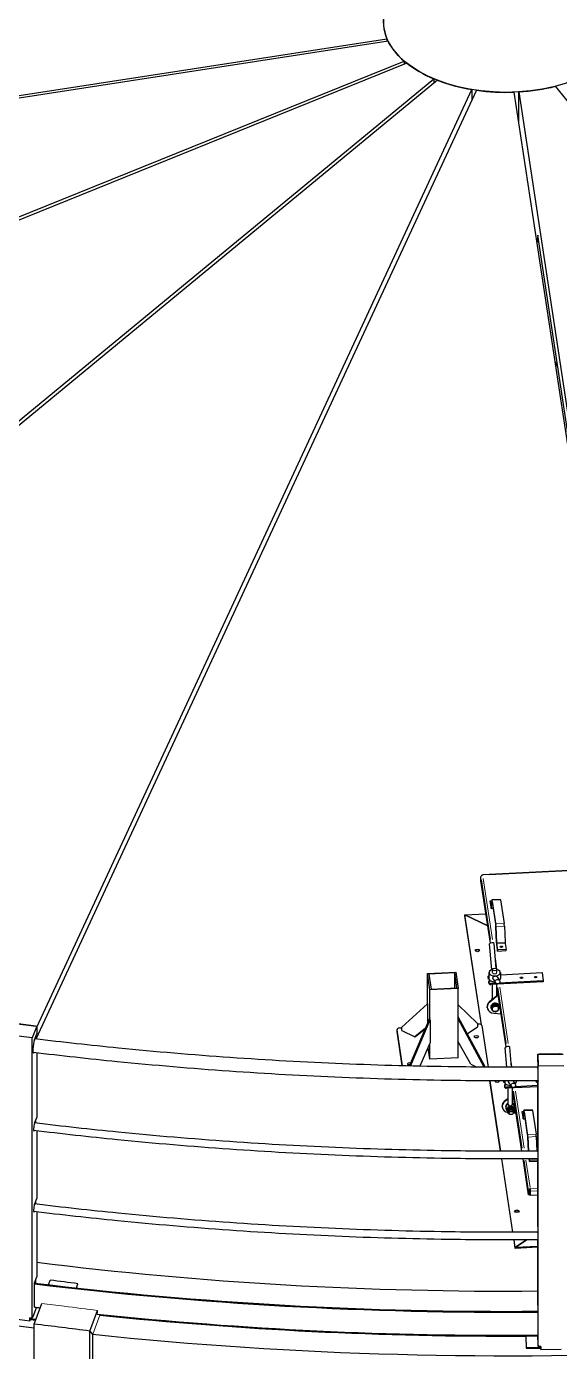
# Model space of a CAD drawing. Header units: millimetres. Extents: x 0 to 89100, y 0 to 63000.
# Drawn here: x 67022 to 68431, y 53858 to 57363 of the extents above; entities that cross this region are included whole.
import ezdxf

# ---------------------------------------------------------------- set-up
doc = ezdxf.new("R2010")
doc.units = ezdxf.units.MM
doc.header["$LTSCALE"] = 150
doc.layers.add('Visible', color=7, linetype='Continuous', lineweight=25)
doc.layers.add('Visible Narrow', color=7, linetype='Continuous', lineweight=18)

msp = doc.modelspace()

# ---------------------------------------------------------------- linework, layer by layer
at = {"layer": 'Visible'}
for p, q in [((62881.17, 56542.5), (67975.12, 57330.53)), ((67978.23, 57323.84), (62886.64, 56536.17)), ((67975.12, 57330.53), (67975.12, 57323.36)), ((65433.52, 56225.24), (68020.77, 57271.17)), ((68020.77, 57271.17), (68020.77, 57262.71)), ((68027.65, 57265.49), (65442.14, 56220.26)), ((66288.44, 55731.65), (68098.83, 57224.4)), ((68108.66, 57220.42), (66297.05, 55726.68)), ((68098.83, 57224.4), (68098.83, 57212.32)), ((70348.16, 54818.52), (68420.95, 57204.65)), ((68211.49, 57194.07), (67046.77, 54684.46)), ((67048.85, 54715.7), (68199.9, 57195.86)), ((68199.9, 57195.86), (68199.9, 57169.09)), ((68618.01, 55168.06), (68311.77, 57189)), ((68323.72, 57189.61), (68629.22, 55173.6)), ((68323.72, 57110.12), (68323.72, 57189.61)), ((68373.75, 56810.5), (68371.94, 56791.89)), ((68622.31, 55170.19), (68373.75, 56810.5)), ((68426.57, 56461.89), (68419.71, 56476.68)), ((68578.55, 55136.59), (68228.04, 55118.88)), ((68223.81, 55114.55), (68223.72, 55114.54)), ((68223.72, 55102.91), (68223.72, 55114.54)), ((68223.72, 55114.54), (68223.78, 55114.16)), ((68248.68, 54938.23), (68223.72, 55102.91)), ((68225.83, 55117.41), (68225.83, 55117.36)), ((68225.83, 55117.35), (68225.83, 55117.41)), ((68225.94, 55117.41), (68225.83, 55117.41)), ((68248.08, 55049.97), (68252.41, 55050.19)), ((68250.45, 55034.34), (68248.08, 55049.97)), ((68248.08, 55046.91), (68248.08, 55049.97)), ((68248.08, 55046.91), (68250.45, 55031.28)), ((68252.61, 55052.09), (68250.73, 55034.01)), ((68250.83, 55029.92), (68255.93, 55030.17)), ((68251.02, 55030.61), (68252.89, 55048.69)), ((68275.21, 55053.91), (68252.8, 55052.78)), ((68262.66, 54988.82), (68253.18, 55051.41)), ((68253.18, 55048.35), (68262.66, 54985.76)), ((68275.59, 55052.55), (68285.08, 54989.95)), ((68181.14, 55012.91), (68236.93, 55015.73)), ((68241.82, 54983.51), (68181.14, 55012.91)), ((68181.14, 55010.46), (68181.14, 55012.91)), ((68181.14, 55010.46), (68181.14, 55012.91)), ((68181.14, 55012.91), (68241.82, 54983.51)), ((68225.28, 54721.62), (68181.14, 55012.91)), ((68224.83, 54722.14), (68181.14, 55010.46)), ((68262.94, 54982.36), (68264.82, 54939.5)), ((68265.1, 54939.16), (68263.23, 54982.02)), ((68285.64, 54983.16), (68287.52, 54940.29)), ((68252.19, 54867.37), (68246.33, 54935.86)), ((68263.92, 54871.09), (68258.28, 54936.89)), ((68267.76, 54920.13), (68265.39, 54935.76)), ((68265.39, 54932.7), (68267.76, 54917.07)), ((68287.8, 54936.89), (68290.17, 54921.26)), ((68290.17, 54921.26), (68267.76, 54920.13)), ((68267.76, 54917.07), (68267.76, 54920.13)), ((68267.76, 54917.07), (68290.17, 54918.2)), ((68290.17, 54918.2), (68290.17, 54921.26)), ((68082.3, 54857.65), (68157.02, 54861.42)), ((68088.84, 54814.51), (68082.3, 54857.65)), ((68082.3, 54777.49), (68082.3, 54857.65)), ((68154.29, 54859.54), (68085.55, 54856.07)), ((68085.55, 54856.07), (68091.57, 54816.39)), ((68160.3, 54819.86), (68154.29, 54859.54)), ((68154.29, 54819.55), (68154.29, 54859.54)), ((68157.02, 54861.42), (68163.55, 54818.28)), ((68244.9, 54859.95), (68244.9, 54844.64)), ((68253.9, 54859.95), (68253.9, 54868.52)), ((68265.9, 54859.95), (68265.9, 54868.52)), ((68274.9, 54854.42), (68385.28, 54860)), ((68274.9, 54859.95), (68274.9, 54844.64)), ((68385.28, 54860), (68388.55, 54838.43)), ((68163.55, 54818.28), (68088.84, 54814.51)), ((68091.57, 54816.39), (68160.3, 54819.86)), ((68163.55, 54738.04), (68163.55, 54818.28)), ((68242.89, 54850.82), (68242.89, 54847.76)), ((68243.62, 54845.89), (68242.9, 54850.63)), ((68243.62, 54842.83), (68242.9, 54847.57)), ((68244.9, 54845.95), (68243.62, 54845.89)), ((68243.62, 54845.89), (68243.62, 54842.83)), ((68245.2, 54842.91), (68243.62, 54842.83)), ((68244.8, 54838.12), (68249.56, 54838.36)), ((68244.8, 54838.12), (68244.8, 54835.06)), ((68245.52, 54833.38), (68244.8, 54838.12)), ((68245.52, 54830.32), (68244.8, 54835.06)), ((68388.55, 54835.37), (68249.58, 54828.35)), ((68263.07, 54832.09), (68249.58, 54831.41)), ((68253.9, 54789.58), (68253.9, 54828.57)), ((68255.99, 54842.71), (68262.48, 54832.84)), ((68265.9, 54799.25), (68265.9, 54829.17)), ((68290.25, 54663.88), (68265.9, 54824.58)), ((68266.27, 54848.92), (68272.51, 54839.44)), ((68388.55, 54838.43), (68272.24, 54832.56)), ((68388.55, 54838.43), (68388.55, 54835.37)), ((68088.84, 54734.26), (68088.84, 54814.51)), ((68246.47, 54783.59), (68269.32, 54802.01)), ((68269.58, 54800.28), (68246.74, 54781.87)), ((68251.97, 54788.92), (68252.1, 54788.12)), ((68013.99, 54715.74), (68082.38, 54777.56)), ((68082.38, 54777.56), (68082.38, 54725.88)), ((68163.55, 54775.09), (68214.49, 54725.87)), ((68240.15, 54766.83), (68239.89, 54768.56)), ((68249.79, 54768.29), (68249.99, 54767)), ((68252.49, 54772.08), (68261.15, 54776.61)), ((68252.49, 54772.08), (68253.07, 54768.31)), ((68252.49, 54763.89), (68252.49, 54772.08)), ((68253.07, 54760.12), (68252.49, 54763.89)), ((68257.58, 54752.88), (68277.01, 54751.29)), ((68261.15, 54776.61), (68261.72, 54772.84)), ((68261.15, 54776.61), (68269.8, 54772.96)), ((68269.8, 54772.96), (68270.37, 54769.18)), ((68272.04, 54771.66), (68272.23, 54770.37)), ((66982.87, 54726.42), (67048.85, 54718.19)), ((67039.38, 54719.75), (66993.93, 54725.42)), ((67048.85, 54718.19), (67037.28, 54687.29)), ((67039.38, 54719.75), (67045.97, 54718.92)), ((67045.84, 54718.56), (67045.97, 54718.92)), ((67045.97, 54718.92), (67045.97, 54718.55)), ((67048.85, 54718.19), (67048.85, 54697.98)), ((68008.52, 54713.67), (68013.99, 54713.95)), ((68013.99, 54706.55), (68013.99, 54715.74)), ((68088.46, 54740.11), (68034.21, 54613.03)), ((68037.64, 54612.95), (68089.73, 54734.98)), ((68076.83, 54712.89), (68048.46, 54689.85)), ((68050.87, 54691.51), (68076.64, 54712.43)), ((68088.84, 54734.26), (68088.46, 54740.11)), ((68089.73, 54734.98), (68088.84, 54734.26)), ((68089.73, 54734.98), (68089.73, 54674.82)), ((68162.66, 54738.66), (68162.66, 54678.5)), ((68163.55, 54738.04), (68162.66, 54738.66)), ((68162.66, 54738.66), (68231.06, 54610.58)), ((68233.47, 54612.24), (68163.55, 54743.17)), ((68187.58, 54698.17), (68214.49, 54716.68)), ((68214.49, 54725.87), (68214.49, 54716.68)), ((68214.49, 54724.08), (68217.72, 54724.24)), ((68225.85, 54720.3), (68242.56, 54610.03)), ((67037.28, 54687.29), (66971.3, 54695.52)), ((67037.28, 53945.71), (67037.28, 54687.29)), ((67043.06, 54682.53), (67048.85, 54697.98)), ((67045.97, 54690.3), (67045.97, 54684.56)), ((68001.68, 54704.46), (68001.68, 54709.36)), ((68016.18, 54613.49), (68001.71, 54708.98)), ((68015.43, 54613.51), (68001.71, 54704.08)), ((68013.99, 54706.55), (68048.46, 54689.85)), ((68048.46, 54689.85), (68050.87, 54691.51)), ((68196.59, 54618.09), (68162.66, 54678.5)), ((68163.55, 54634.57), (68163.55, 54676.91)), ((67048.85, 54647.72), (67048.85, 54476.91)), ((68089.73, 54674.82), (68061.78, 54612.4)), ((68088.84, 54630.8), (68084.08, 54662.2)), ((68088.84, 54630.8), (68088.84, 54672.83)), ((68292.32, 54609.92), (68287.9, 54661.52)), ((68304.36, 54609.93), (68299.86, 54662.54)), ((68373.92, 54644.03), (68441.4, 54644.79)), ((68373.92, 54644.03), (68374.99, 54612.43)), ((68373.92, 54623.82), (68373.92, 54644.03)), ((68384.34, 54644.48), (68377.59, 54644.4)), ((68377.6, 54644.07), (68377.59, 54644.4)), ((68377.59, 54644.4), (68377.59, 54644.07)), ((68430.83, 54645), (68384.34, 54644.48)), ((68430.83, 54645), (68437.58, 54645.08)), ((68163.55, 54634.57), (68088.84, 54630.8)), ((68196.59, 54618.09), (68212.88, 54610.2)), ((68231.06, 54610.58), (68233.47, 54612.24)), ((68231.06, 54610.58), (68231.06, 54610.08)), ((68233.47, 54610.07), (68233.47, 54612.24)), ((68373.92, 54623.82), (68374.45, 54608.02)), ((68442.48, 54613.19), (68374.99, 54612.43)), ((68374.99, 53870.84), (68374.99, 54612.43)), ((68275.53, 54387.57), (68247.31, 54573.78)), ((68275.9, 54387.57), (68247.68, 54573.78)), ((68284.46, 54573.7), (68284.46, 54573.41)), ((68285.2, 54568.48), (68284.48, 54573.22)), ((68285.2, 54571.54), (68284.87, 54573.7)), ((68286.47, 54571.6), (68285.2, 54571.54)), ((68285.2, 54571.54), (68285.2, 54568.48)), ((68286.47, 54573.7), (68286.47, 54570.29)), ((68308.4, 54573.71), (68314.08, 54565.09)), ((68316.47, 54573.73), (68316.47, 54570.29)), ((68373.92, 54402.75), (68373.92, 54574.03)), ((68286.78, 54568.56), (68285.2, 54568.48)), ((68286.37, 54563.78), (68291.13, 54564.02)), ((68286.37, 54563.78), (68286.37, 54560.71)), ((68287.09, 54559.03), (68286.37, 54563.78)), ((68287.09, 54555.97), (68286.37, 54560.71)), ((68373.92, 54558.18), (68291.15, 54554)), ((68304.64, 54557.74), (68291.15, 54557.06)), ((68295.47, 54510.8), (68295.47, 54554.22)), ((68297.56, 54568.36), (68304.06, 54558.49)), ((68307.47, 54510.8), (68307.47, 54554.83)), ((68332.11, 54387.65), (68307.47, 54550.23)), ((68307.47, 54537.97), (68309.13, 54539.3)), ((68309.39, 54537.58), (68307.47, 54536.03)), ((68373.92, 54561.24), (68313.82, 54558.21)), ((68279.96, 54504.13), (68279.7, 54505.85)), ((68286.28, 54520.89), (68295.47, 54528.3)), ((68295.47, 54526.36), (68286.54, 54519.17)), ((68289.72, 54504.76), (68289.6, 54505.59)), ((68297.08, 54505.21), (68297.68, 54501.24)), ((68307.67, 54501.75), (68307.07, 54505.71)), ((68311.97, 54508.13), (68311.84, 54508.96)), ((67043.06, 54461.46), (67048.85, 54476.91)), ((67045.97, 54469.24), (67045.97, 54462.14)), ((68292.08, 54497.86), (68292.68, 54493.9)), ((68294.37, 54491.22), (68294.13, 54492.82)), ((68297.53, 54488.26), (68297.08, 54491.23)), ((68309.4, 54490.06), (68308.95, 54493.03)), ((68310.42, 54489.11), (68316.81, 54488.59)), ((68311.55, 54493.82), (68311.3, 54495.42)), ((68312.06, 54498.87), (68312.67, 54494.9)), ((68332.47, 54493.08), (68336.8, 54493.3)), ((68334.84, 54477.45), (68332.47, 54493.08)), ((68332.47, 54490.02), (68332.47, 54493.08)), ((68332.47, 54490.02), (68334.84, 54474.39)), ((68337, 54495.19), (68335.12, 54477.11)), ((68335.22, 54473.02), (68340.32, 54473.28)), ((68335.4, 54473.72), (68337.28, 54491.8)), ((68359.6, 54497.02), (68337.19, 54495.89)), ((68347.05, 54431.93), (68337.56, 54494.52)), ((68337.56, 54491.46), (68347.05, 54428.87)), ((68359.98, 54495.65), (68369.46, 54433.06)), ((67048.85, 54441.47), (67048.85, 54262.58)), ((68347.33, 54425.47), (68348.99, 54387.73)), ((68349.25, 54387.74), (68347.62, 54425.13)), ((68370.03, 54426.26), (68371.71, 54387.89)), ((68373.92, 54402.75), (68374.45, 54386.95)), ((68308, 54173.25), (68278.58, 54367.4)), ((68308.38, 54173.25), (68278.96, 54367.4)), ((68349.6, 54272.2), (68335.17, 54367.49)), ((68351.02, 54367.57), (68352.14, 54360.18)), ((68352.14, 54363.24), (68351.49, 54367.57)), ((68373.92, 54364.34), (68352.14, 54363.24)), ((68352.14, 54360.18), (68352.14, 54363.24)), ((68352.14, 54360.18), (68373.92, 54361.28)), ((68373.92, 54188.42), (68373.92, 54367.73)), ((67043.06, 54247.13), (67048.85, 54262.58)), ((68351.79, 54284.33), (68349.55, 54284.22)), ((68349.55, 54284.22), (68349.6, 54283.84)), ((68351.85, 54283.95), (68349.6, 54283.84)), ((68349.6, 54283.84), (68349.6, 54272.2)), ((68351.85, 54272.32), (68349.6, 54272.2)), ((68351.79, 54286.17), (68351.98, 54284.87)), ((68351.79, 54284.33), (68351.85, 54283.95)), ((68351.85, 54283.95), (68351.85, 54272.32)), ((68351.98, 54278.75), (68351.85, 54279.66)), ((68351.98, 54284.87), (68354.23, 54284.99)), ((68351.98, 54278.75), (68351.98, 54284.87)), ((68353.57, 54278.83), (68351.98, 54278.75)), ((68354.23, 54283.15), (68353.57, 54283.12)), ((68353.57, 54283.12), (68353.57, 54271.48)), ((68353.57, 54283.12), (68353.77, 54281.82)), ((68353.57, 54271.48), (68353.77, 54270.19)), ((68353.77, 54281.82), (68354.42, 54281.86)), ((68353.77, 54270.19), (68353.77, 54281.82)), ((68373.92, 54271.21), (68353.77, 54270.19)), ((68354.03, 54286.28), (68354.03, 54288.12)), ((68354.23, 54283.15), (68354.42, 54281.86)), ((67045.97, 54254.91), (67045.97, 54247.81)), ((67048.85, 54227.14), (67048.85, 54054.99)), ((68373.92, 54188.42), (68374.45, 54172.62)), ((68314.49, 54130.47), (68311.06, 54153.08)), ((68314.49, 54132.92), (68311.43, 54153.08)), ((68314.49, 54132.92), (68343.96, 54153.2)), ((68343.96, 54153.2), (68314.49, 54132.92)), ((68373.56, 54173.57), (68374.4, 54174.15)), ((68374.4, 54174.15), (68373.56, 54173.57)), ((68373.92, 53980.83), (68373.92, 54153.4)), ((68373.92, 54135.93), (68314.49, 54132.92)), ((68373.92, 54133.48), (68314.49, 54130.47)), ((68314.49, 54130.47), (68314.49, 54132.92)), ((68314.49, 54130.47), (68314.49, 54132.92)), ((67042.98, 54039.33), (67048.85, 54054.99)), ((67045.97, 54047.31), (67045.97, 54038.61)), ((67080.31, 54034.51), (67084.75, 54046.6)), ((67042.98, 53975.03), (67042.98, 54039.33)), ((67153.79, 54026.13), (67157.78, 54036.99)), ((67042.08, 53930.49), (67062.08, 53984.92)), ((67043.16, 53975.51), (67042.98, 53975.03)), ((68373.92, 53980.83), (68374.46, 53964.81)), ((66977.9, 53945.77), (67030.68, 53939.18)), ((67037.28, 53945.71), (67030.68, 53946.53)), ((67030.68, 53939.18), (67030.68, 53946.53)), ((67030.68, 53939.18), (67031.16, 53940.45)), ((67031.16, 53940.45), (67031.16, 53946.47)), ((67032.68, 53946.28), (67032.68, 53942.48)), ((67032.68, 53942.48), (67039.28, 53941.65)), ((67034.88, 53946.01), (67034.88, 53944.04)), ((67034.88, 53944.04), (67035.59, 53945.92)), ((67034.88, 53944.04), (67039.28, 53943.49)), ((67038.71, 53949.52), (67037.28, 53945.71)), ((67048.21, 53974.89), (67038.71, 53949.52)), ((67046.52, 53942.59), (67039.28, 53943.49)), ((67039.28, 53941.65), (67045.88, 53940.83)), ((67057.42, 53972.24), (67047.67, 53973.46)), ((67189.32, 53911.87), (67209.33, 53966.32)), ((68374.46, 53964.81), (68374.46, 53900.51)), ((67042.08, 53716.71), (67042.08, 53930.49)), ((67189.32, 53911.87), (67196.91, 53901.95)), ((67189.32, 53700.19), (67189.32, 53911.87)), ((67196.91, 53722.72), (67196.91, 53901.95)), ((68342.35, 53898.74), (68374.03, 53899.1)), ((68342.35, 53898.74), (68343.38, 53868.44)), ((68342.35, 53896.91), (68342.35, 53898.74)), ((68342.35, 53896.91), (68343.38, 53866.6)), ((68374.86, 53874.74), (68373.97, 53901)), ((68374.46, 53900.51), (68374.44, 53901)), ((68374.86, 53874.74), (68374.99, 53870.84)), ((68381.74, 53870.92), (68374.99, 53870.84)), ((68378.55, 53870.88), (68378.62, 53868.84)), ((68378.62, 53870.88), (68378.62, 53868.84)), ((68380.87, 53870.91), (68380.87, 53867.03)), ((68381.69, 53870.92), (68381.69, 53864.87)), ((68381.74, 53870.92), (68381.74, 53863.57)), ((68343.38, 53868.44), (68374.12, 53868.79)), ((68343.38, 53868.44), (68343.38, 53866.6)), ((68343.38, 53866.6), (68374.12, 53866.95)), ((68374.12, 53868.79), (68378.62, 53868.84)), ((68374.12, 53866.95), (68380.87, 53867.03)), ((68381.74, 53863.57), (68381.69, 53864.87)), ((68381.74, 53863.57), (68435.73, 53864.18))]:
    msp.add_line(p, q, dxfattribs=at)
for start, end in [(122.65959, 222.55302), (334.68048, 60)]:
    msp.add_arc((68301.47, 54502.31), 12, start, end, dxfattribs=at)
for centre, major_axis, ratio, start_param, end_param in [((68289.52, 57194.93), (-6187.5, 0), 0.5773503, 6.0962024, 9.6168762), ((68289.52, 57375.58), (-323.93, 0), 0.5773503, 6.2144424, 6.5264612), ((68289.52, 57375.58), (-323.93, 0), 0.5773503, 0.2803229, 0.5923417), ((68289.52, 57375.58), (-323.93, 0), 0.5773503, 0.6293888, 0.9414076), ((68289.52, 57375.58), (-323.93, 0), 0.5773503, 0.9784546, 1.2904734), ((68289.52, 57375.58), (-323.93, 0), 0.5773503, 1.6765863, 1.9886051), ((68289.52, 57194.93), (-6112.5, 0), 0.5773503, 0, 1.3652724), ((68289.52, 57194.93), (6112.5, 0), 0.5773503, 4.532673, 6.2831853), ((68289.52, 57375.58), (-323.93, 0), 0.5773503, 1.3275205, 1.6395393), ((68228.26, 55114.39), (-4.45, -0.67), 0.8133896, 4.5897507, 6.160547), ((68228.26, 55114.39), (-0.23, 4.49), 0.0711624, 5.6659072, 6.9052763), ((68250.45, 55037.41), (0.19, -3.75), 0.0711624, 5.6659072, 6.7131048), ((68250.45, 55037.41), (0.38, -7.49), 0.0711624, 5.6659072, 6.7131048), ((68253.18, 55045.29), (-0.38, 7.49), 0.0711624, 5.6659072, 6.7131048), ((68253.18, 55045.29), (-0.19, 3.75), 0.0711624, 5.6659072, 6.7131048), ((68275.59, 55046.42), (-0.38, 7.49), 0.0711624, 5.6659072, 6.2831853), ((68262.66, 54982.7), (0.38, -7.49), 0.0711624, 1.477117, 2.5243145), ((68262.66, 54982.7), (-0.19, 3.75), 0.0711624, 4.6187097, 5.6659072), ((68285.08, 54983.83), (-0.38, 7.49), 0.0711624, 4.6187097, 5.6659072), ((68252.31, 54936.38), (-5.98, -0.51), 0.4398181, 3.1415927, 6.2831853), ((68265.39, 54938.82), (-0.38, 7.49), 0.0711624, 1.477117, 2.5243145), ((68265.39, 54938.82), (0.19, -3.75), 0.0711624, 4.6187097, 5.6659072), ((68277.79, 54925.4), (3.38, 0), 0.5773503, 0.9037852, 2.2378075), ((68277.79, 54925.4), (-3.38, 0), 0.5773503, 4.0453778, 5.3794001), ((68287.8, 54939.95), (-0.19, 3.75), 0.0711624, 1.477117, 2.5243145), ((68214.2, 54916.5), (6, 0), 0.5773503, 0.3613671, 2.7802255), ((68246.64, 54850.82), (-3.75, 0), 0.5773503, 5.194391, 6.3704518), ((68259.9, 54859.95), (15, 0), 0.5773503, 1.9823132, 7.4424648), ((68246.64, 54847.76), (-3.75, 0), 0.5773503, 0, 0.0872665), ((68259.9, 54844.64), (-15, 0), 0.5773503, 0, 1.605158), ((68249.25, 54833.57), (-3.75, 0), 0.5773503, 0.0872665, 1.6580628), ((68249.25, 54830.51), (-3.75, 0), 0.5773503, 0.0872665, 1.6580628), ((68259.9, 54844.64), (15, 0), 0.5773503, 5.684954, 6.2831853), ((68330.88, 54843.32), (3.38, 0), 0.5773503, 0.9037852, 2.2378075), ((68330.88, 54843.32), (-3.38, 0), 0.5773503, 4.0453778, 5.3794001), ((68368.24, 54845.21), (3.38, 0), 0.5773503, 0.9037852, 2.2378075), ((68368.24, 54845.21), (-3.38, 0), 0.5773503, 4.0453778, 5.3794001), ((68260.91, 54769.98), (-20.76, -3.15), 0.8133896, 5.3343676, 7.5711086), ((68260.65, 54771.7), (-20.76, -3.15), 0.8133896, 5.3343676, 6.2831853), ((68257.91, 54789.82), (-5.93, -0.9), 0.8133896, 5.3243223, 6.2831853), ((68261.11, 54768.68), (11.12, 1.69), 0.8133896, 5.5695127, 10.0325094), ((68260.91, 54769.98), (11.12, 1.69), 0.8133896, 0, 3.1415927), ((68261.11, 54768.68), (-8.58, -1.3), 0.8133896, 6.0729273, 6.2481667), ((68261.11, 54768.68), (-8.58, -1.3), 0.8133896, 4.85404, 5.3726589), ((68261.11, 54768.68), (-8.58, -1.3), 0.8133896, 3.8251626, 4.3071413), ((68009.18, 54709.36), (-7.5, 0), 0.5773503, 4.7996554, 6.3704518), ((68218.38, 54719.93), (7.5, 0), 0.5773503, 0.0872665, 1.6580628), ((67043.06, 54666.61), (-2.41, -19.35), 0.1724927, 3.7678741, 6.6708165), ((68009.18, 54704.46), (-7.5, 0), 0.5773503, 0, 0.0872665), ((68211.58, 54685.34), (-5.44, 0), 0.5773503, 4.0366673, 5.3881107), ((67040.86, 54666.88), (-2.41, -19.35), 0.1724927, 0.3357199, 0.3866296), ((68293.88, 54662.03), (-5.98, -0.51), 0.4398181, 3.1415927, 6.2831853), ((68034.27, 54618.26), (-5.44, 0), 0.5773503, 4.0739898, 8.0090937), ((68034.27, 54613.36), (-5.44, 0), 0.5773503, 4.4577455, 5.3881107), ((68374.45, 54592.1), (0.22, -19.5), 0.0160005, 5.8961895, 8.8092077), ((68266.49, 54573.86), (6, 0), 0.5773503, 3.1774985, 6.2396887), ((68266.49, 54571.41), (-6, 0), 0.5773503, 5.5489604, 5.9218182), ((68266.49, 54571.41), (6, 0), 0.5773503, 0.3613671, 0.7266393), ((68288.21, 54573.41), (-3.75, 0), 0.5773503, 0, 0.0872665), ((68372.45, 54572.04), (-3.38, 0), 0.5773503, 4.26347, 8.3029006), ((68372.45, 54568.97), (3.38, 0), 0.5773503, 1.1218774, 2.2378075), ((68372.45, 54568.97), (-3.38, 0), 0.5773503, 4.26347, 5.3794001), ((68301.47, 54570.29), (-15, 0), 0.5773503, 0, 1.605158), ((68290.83, 54559.22), (-3.75, 0), 0.5773503, 0.0872665, 1.6580628), ((68290.83, 54556.16), (-3.75, 0), 0.5773503, 0.0872665, 1.6580628), ((68301.47, 54570.29), (15, 0), 0.5773503, 5.684954, 6.2831853), ((68300.72, 54507.28), (-20.76, -3.15), 0.8133896, 5.3343676, 7.4292085), ((68300.46, 54509), (-20.76, -3.15), 0.8133896, 5.3343676, 6.2831853), ((68300.72, 54507.28), (-11.12, -1.69), 0.8133896, 5.0771119, 6.2831853), ((68300.92, 54505.98), (-11.12, -1.69), 0.8133896, 5.0970217, 6.2268632), ((68302.03, 54498.65), (-10.05, -1.52), 0.8133896, 2.9376612, 6.4871168), ((68300.92, 54505.98), (-10.05, -1.52), 0.8133896, 5.1572951, 5.2140617), ((68302.72, 54494.12), (8.59, 1.3), 0.8133896, 1.448158, 2.4953556), ((68301.47, 54510.8), (6, 0), 0.5773503, 3.1415927, 6.2831853), ((68302.72, 54494.12), (8.59, 1.3), 0.8133896, 0.4009605, 1.448158), ((68300.72, 54507.28), (11.12, 1.69), 0.8133896, 0, 0.8015969), ((68300.92, 54505.98), (11.12, 1.69), 0.8133896, 0.0563221, 0.8233427), ((68302.72, 54494.12), (-8.59, -1.3), 0.8133896, 5.6369483, 6.2831853), ((68303.06, 54491.85), (-6.6, -1), 0.8133896, 2.6889708, 6.7358072), ((68303.02, 54492.13), (-6.6, -1), 0.8133896, 0.0263627, 0.4526219), ((68303.02, 54492.13), (-5.93, -0.9), 0.8133896, 3.1415927, 6.2831853), ((68303.02, 54492.13), (6.6, 1), 0.8133896, 5.8305634, 6.2568226), ((68302.72, 54494.12), (8.59, 1.3), 0.8133896, 0, 0.4009605), ((68334.84, 54480.51), (0.19, -3.75), 0.0711624, 5.6659072, 6.7131048), ((68334.84, 54480.51), (0.38, -7.49), 0.0711624, 5.6659072, 6.7131048), ((68337.56, 54488.4), (-0.38, 7.49), 0.0711624, 5.6659072, 6.7131048), ((68337.56, 54488.4), (-0.19, 3.75), 0.0711624, 5.6659072, 6.7131048), ((68359.98, 54489.53), (-0.38, 7.49), 0.0711624, 5.6659072, 6.2831853), ((67043.06, 54452.28), (-1.39, -11.16), 0.1724927, 3.7678741, 6.7533055), ((68347.05, 54425.81), (0.38, -7.49), 0.0711624, 1.477117, 2.5243145), ((68369.46, 54426.94), (-0.38, 7.49), 0.0711624, 4.6187097, 5.6659072), ((68347.05, 54425.81), (-0.19, 3.75), 0.0711624, 4.6187097, 5.6659072), ((68374.45, 54377.77), (0.13, -11.25), 0.0160005, 5.8137448, 8.8092077), ((68354.03, 54284.44), (-4.45, -0.67), 0.8133896, 4.5897507, 6.160547), ((68354.03, 54284.44), (-0.23, 4.49), 0.0711624, 4.0951109, 5.6659072), ((68289.52, 53591.12), (-6315, 0), 0.5773503, 6.1038739, 8.3379225), ((67043.06, 54237.95), (-1.39, -11.16), 0.1724927, 3.7678741, 6.7533055), ((68318.78, 54226.32), (6, 0), 0.5773503, 0.3613671, 2.7802255), ((68374.45, 54163.44), (0.13, -11.25), 0.0160005, 5.8137448, 8.8092077), ((68289.52, 57408.04), (5872.5, 0), 0.5773503, 4.4995173, 4.7267618), ((67055.28, 49026.98), (5774.65, -2122.16), 0.7987163, 1.8392703, 1.851406), ((68289.52, 57458.25), (6052.12, 0), 0.5773503, 4.5049382, 4.726425), ((68289.52, 57458.25), (6055.87, 0), 0.5773503, 4.5050686, 4.7264163), ((68289.52, 57397.02), (6055.87, 0), 0.5773503, 4.5050686, 4.5075957), ((68289.52, 53603.37), (-6245.17, 0), 0.5773503, 6.1828271, 8.3344441), ((68289.52, 57375.58), (6112.5, 0), 0.5773503, 4.4515712, 4.5068651), ((68289.52, 57397.02), (6055.87, 0), 0.5773503, 4.5330266, 4.7264163), ((68289.52, 48801.41), (-5905.85, -287056.85), 0.0041093, 4.6945157, 4.6945221), ((68289.52, 57375.58), (6022.5, 0), 0.5773503, 4.5331168, 4.7211618), ((68289.52, 52385.48), (-6147.76, 1093.87), 0.2148865, 4.9304005, 4.9547824), ((68289.52, 57375.58), (6112.5, 0), 0.5773503, 4.5326779, 4.7986738)]:
    msp.add_ellipse(centre, major_axis=major_axis, ratio=ratio, start_param=start_param, end_param=end_param, dxfattribs=at)
for centre, major_axis, ratio in [((68289.52, 57375.58), (-323.89, 0), 0.5773503), ((68214.2, 54918.95), (-6, 0), 0.5773503), ((68277.79, 54928.46), (-3.38, 0), 0.5773503), ((68259.9, 54868.52), (-6, 0), 0.5773503), ((68267.5, 54836.14), (-5.01, -3.3), 0.9902436), ((68330.88, 54846.38), (-3.38, 0), 0.5773503), ((68368.24, 54848.27), (-3.38, 0), 0.5773503), ((68261.76, 54764.37), (8.58, 1.3), 0.8133896), ((68211.58, 54690.24), (5.44, 0), 0.5773503), ((68309.07, 54561.79), (-5.01, -3.3), 0.9902436), ((68303.47, 54489.16), (-5.93, -0.9), 0.8133896), ((68303.53, 54488.73), (-5.19, -0.79), 0.8133896), ((68318.78, 54228.77), (-6, 0), 0.5773503)]:
    msp.add_ellipse(centre, major_axis=major_axis, ratio=ratio, dxfattribs=at)
for points, knots in [([(68255.12, 54845.55), (68255.12, 54846.28), (68255.29, 54847.02), (68255.92, 54848.38), (68256.38, 54848.99), (68257.43, 54849.96), (68258.08, 54850.4), (68259.19, 54850.87), (68259.58, 54851), (68260.39, 54851.18), (68260.8, 54851.24), (68261.62, 54851.28), (68262.02, 54851.27), (68262.82, 54851.16), (68263.2, 54851.07), (68264.28, 54850.71), (68264.9, 54850.34), (68265.72, 54849.64), (68266.02, 54849.29), (68266.27, 54848.92)], [0, 0, 0, 0, 0.3565839, 0.3565839, 0.7131678, 0.7131678, 1.0403928, 1.0403928, 1.2040053, 1.2040053, 1.3676178, 1.3676178, 1.5312304, 1.5312304, 1.6948429, 1.6948429, 2.0220679, 2.0220679, 2.2522333, 2.2522333, 2.2522333, 2.2522333]), ([(68255.99, 54842.71), (68255.83, 54842.95), (68255.69, 54843.21), (68255.26, 54844.16), (68255.12, 54844.9), (68255.12, 54845.55)], [4.78233634, 4.78233634, 4.78233634, 4.78233634, 4.90282284, 4.90282284, 5.22477402, 5.22477402, 5.22477402, 5.22477402]), ([(62075.77, 54755.39), (61949.51, 54578.44), (61845.66, 54395.89), (61591.94, 53806.71), (61530.17, 53386.48), (61637.48, 52558.4), (61805.33, 52150.93), (62352.93, 51385.33), (62734.35, 51027.61), (63672.57, 50399.08), (64229.89, 50128.67), (65463.03, 49703.22), (66138.63, 49548.25), (67277.11, 49402.75), (67724.62, 49372.23), (68172.91, 49367.73)], [3.5362149, 3.5362149, 3.5362149, 3.5362149, 3.6833053, 3.6833053, 4.0016656, 4.0016656, 4.3186134, 4.3186134, 4.6383092, 4.6383092, 4.9591467, 4.9591467, 5.2799455, 5.2799455, 5.4804087, 5.4804087, 5.4804087, 5.4804087]), ([(68374.38, 54610.26), (68301.59, 54609.67), (68228.78, 54609.84), (68056.47, 54612.04), (67957, 54614.73), (67758.42, 54622.94), (67659.3, 54628.46), (67461.66, 54642.32), (67363.14, 54650.66), (67191.08, 54667.74), (67117.35, 54675.88), (67043.92, 54684.81)], [4.85019443, 4.85019443, 4.85019443, 4.85019443, 4.88631776, 4.88631776, 4.93571482, 4.93571482, 4.98511188, 4.98511188, 5.03450895, 5.03450895, 5.07175041, 5.07175041, 5.07175041, 5.07175041]), ([(68374.78, 54574.04), (68301.7, 54573.45), (68228.6, 54573.62), (68055.67, 54575.82), (67955.85, 54578.52), (67756.58, 54586.76), (67657.11, 54592.3), (67458.78, 54606.21), (67359.91, 54614.58), (67187.24, 54631.72), (67113.26, 54639.89), (67039.57, 54648.84)], [4.85017717, 4.85017717, 4.85017717, 4.85017717, 4.88631776, 4.88631776, 4.93571482, 4.93571482, 4.98511188, 4.98511188, 5.03450895, 5.03450895, 5.07174625, 5.07174625, 5.07174625, 5.07174625]), ([(68296.69, 54571.21), (68296.69, 54571.93), (68296.86, 54572.68), (68297.23, 54573.47), (68297.29, 54573.59), (68297.35, 54573.7)], [0, 0, 0, 0, 0.3565839, 0.3565839, 0.41793686, 0.41793686, 0.41793686, 0.41793686]), ([(68297.56, 54568.36), (68297.4, 54568.6), (68297.26, 54568.86), (68296.83, 54569.81), (68296.69, 54570.55), (68296.69, 54571.21)], [4.78233634, 4.78233634, 4.78233634, 4.78233634, 4.90282284, 4.90282284, 5.22477402, 5.22477402, 5.22477402, 5.22477402]), ([(68298.74, 54485.92), (68298.68, 54485.95), (68298.61, 54485.98), (68297.74, 54486.38), (68297, 54486.86), (68295.78, 54488.02), (68295.29, 54488.68), (68294.66, 54489.98), (68294.46, 54490.59), (68294.37, 54491.22)], [5.24055, 5.24055, 5.24055, 5.24055, 5.26770661, 5.26770661, 5.59532458, 5.59532458, 5.91151603, 5.91151603, 6.16054703, 6.16054703, 6.16054703, 6.16054703]), ([(68311.55, 54493.82), (68311.66, 54493.07), (68311.63, 54492.3), (68311.31, 54490.79), (68311.01, 54490.05), (68310.15, 54488.66), (68309.59, 54488.02), (68308.94, 54487.46)], [3.01895437, 3.01895437, 3.01895437, 3.01895437, 3.31730366, 3.31730366, 3.62194408, 3.62194408, 3.93895141, 3.93895141, 3.93895141, 3.93895141]), ([(68374.65, 54367.74), (68301.65, 54367.14), (68228.63, 54367.31), (68055.85, 54369.52), (67956.11, 54372.21), (67756.98, 54380.44), (67657.6, 54385.98), (67459.42, 54399.88), (67360.63, 54408.24), (67188.23, 54425.36), (67114.45, 54433.5), (67040.95, 54442.43)], [4.8501874, 4.8501874, 4.8501874, 4.8501874, 4.88631776, 4.88631776, 4.93571482, 4.93571482, 4.98511188, 4.98511188, 5.03450895, 5.03450895, 5.07167658, 5.07167658, 5.07167658, 5.07167658]), ([(68374.42, 54387.91), (68301.58, 54387.32), (68228.72, 54387.49), (68056.29, 54389.69), (67956.75, 54392.38), (67758.01, 54400.59), (67658.82, 54406.12), (67461.02, 54419.99), (67362.43, 54428.34), (67190.39, 54445.42), (67116.77, 54453.54), (67043.43, 54462.45)], [4.85019795, 4.85019795, 4.85019795, 4.85019795, 4.88631776, 4.88631776, 4.93571482, 4.93571482, 4.98511188, 4.98511188, 5.03450895, 5.03450895, 5.07166837, 5.07166837, 5.07166837, 5.07166837]), ([(68374.65, 54153.4), (68301.65, 54152.81), (68228.63, 54152.98), (68055.85, 54155.19), (67956.11, 54157.88), (67756.98, 54166.11), (67657.6, 54171.65), (67459.42, 54185.55), (67360.63, 54193.91), (67188.23, 54211.03), (67114.45, 54219.17), (67040.95, 54228.1)], [4.8501874, 4.8501874, 4.8501874, 4.8501874, 4.88631776, 4.88631776, 4.93571482, 4.93571482, 4.98511188, 4.98511188, 5.03450895, 5.03450895, 5.07167658, 5.07167658, 5.07167658, 5.07167658]), ([(68374.42, 54173.58), (68301.58, 54172.99), (68228.72, 54173.16), (68056.29, 54175.36), (67956.75, 54178.05), (67758.01, 54186.26), (67658.82, 54191.79), (67461.02, 54205.66), (67362.43, 54214.01), (67190.39, 54231.09), (67116.77, 54239.21), (67043.43, 54248.12)], [4.85019795, 4.85019795, 4.85019795, 4.85019795, 4.88631776, 4.88631776, 4.93571482, 4.93571482, 4.98511188, 4.98511188, 5.03450895, 5.03450895, 5.07166837, 5.07166837, 5.07166837, 5.07166837])]:
    msp.add_open_spline(points, degree=3, knots=knots, dxfattribs=at)
for points, weights in [([(68261.72, 54772.84), (68257.47, 54770.05), (68253.07, 54768.31)], [1, 1.15470053838, 1]), ([(68253.07, 54768.31), (68253.15, 54763.69), (68253.07, 54760.12)], [1, 1.15470053838, 1]), ([(68253.07, 54760.12), (68257.47, 54757.76), (68261.72, 54756.46)], [1, 1.15470053838, 1]), ([(68270.37, 54769.18), (68266.13, 54770.49), (68261.72, 54772.84)], [1, 1.15470053838, 1]), ([(68261.72, 54756.46), (68266.13, 54758.2), (68270.37, 54760.99)], [1, 1.15470053838, 1]), ([(68270.37, 54760.99), (68270.45, 54764.56), (68270.37, 54769.18)], [1, 1.15470053838, 1]), ([(68292.08, 54497.86), (68293.37, 54500.11), (68294.53, 54501.82)], [1, 1.0379548493, 1]), ([(68294.53, 54501.82), (68295.69, 54503.52), (68297.08, 54505.21)], [1, 1.0379548493, 1]), ([(68297.68, 54501.24), (68296.38, 54498.99), (68295.22, 54497.29)], [1, 1.0379548493, 1]), ([(68297.08, 54505.21), (68299.71, 54505.62), (68302.03, 54505.74)], [1, 1.0379548493, 1]), ([(68302.72, 54501.21), (68300.4, 54501.09), (68297.68, 54501.24)], [1, 1.0379548493, 1]), ([(68302.03, 54505.74), (68304.35, 54505.86), (68307.07, 54505.71)], [1, 1.0379548493, 1]), ([(68307.67, 54501.75), (68305.03, 54501.33), (68302.72, 54501.21)], [1, 1.0379548493, 1]), ([(68307.07, 54505.71), (68308.36, 54504.16), (68309.52, 54502.57)], [1, 1.0379548493, 1]), ([(68310.21, 54498.04), (68309.05, 54499.63), (68307.67, 54501.75)], [1, 1.0379548493, 1]), ([(68309.52, 54502.57), (68310.68, 54500.99), (68312.06, 54498.87)], [1, 1.0379548493, 1]), ([(68295.22, 54497.29), (68294.06, 54495.58), (68292.68, 54493.9)], [1, 1.0379548493, 1]), ([(68292.68, 54493.9), (68293.57, 54492.54), (68294.34, 54491.43)], [1, 1.02403808457, 1.01762791178]), ([(68312.67, 54494.9), (68311.37, 54496.46), (68310.21, 54498.04)], [1, 1.0379548493, 1]), ([(68311.61, 54493.13), (68312.12, 54493.95), (68312.67, 54494.9)], [1.01841068644, 1.01569790766, 1])]:
    msp.add_rational_spline(points, weights, degree=2, dxfattribs=at)
at = {"layer": 'Visible Narrow'}
for p, q in [((68561.15, 55134.88), (68245.78, 55118.95)), ((68249.03, 54947.52), (68225.11, 55105.39)), ((68229.62, 55109.1), (68254.06, 54947.81)), ((68250.45, 55031.44), (68250.45, 55034.19)), ((68250.46, 55034.34), (68250.75, 55034.36)), ((68250.75, 55033.84), (68251, 55030.78)), ((68251.26, 55030.62), (68255.59, 55030.84)), ((68252.88, 55048.86), (68252.62, 55051.92)), ((68253.1, 55048.7), (68252.9, 55048.69)), ((68253.18, 55051.26), (68253.18, 55048.5)), ((68274.47, 55052.49), (68254.3, 55051.47)), ((68262.66, 54985.91), (68262.66, 54988.67)), ((68263.21, 54982.04), (68262.96, 54982.34)), ((68263.78, 54988.88), (68283.95, 54989.9)), ((68284.52, 54983.1), (68264.35, 54982.08)), ((68264.84, 54939.48), (68265.09, 54939.18)), ((68265.39, 54935.61), (68265.39, 54932.85)), ((68266.23, 54939.22), (68286.4, 54940.23)), ((68286.68, 54936.84), (68266.51, 54935.82)), ((68261.84, 54896.46), (68265.96, 54869.32)), ((68242.9, 54850.48), (68242.9, 54847.72)), ((68245.52, 54833.23), (68245.52, 54830.47)), ((68249.58, 54831.26), (68249.58, 54828.5)), ((68290.69, 54672.64), (68268.21, 54820.99)), ((68273.24, 54821.23), (68295.74, 54672.75)), ((68246.72, 54781.96), (68246.49, 54783.51)), ((67039.25, 54719.4), (67039.37, 54719.73)), ((68001.71, 54704.33), (68001.71, 54708.74)), ((68384.34, 54644.46), (68384.35, 54644.16)), ((68430.84, 54644.69), (68430.83, 54644.99)), ((68303.29, 54622.94), (68305.16, 54610.62)), ((68284.48, 54573.67), (68284.48, 54573.25)), ((68287.09, 54558.88), (68287.09, 54556.12)), ((68291.15, 54556.91), (68291.15, 54554.15)), ((68332.6, 54396.02), (68309.8, 54546.52)), ((68314.84, 54546.76), (68337.67, 54396.05)), ((68286.53, 54519.25), (68286.3, 54520.81)), ((68334.84, 54474.54), (68334.84, 54477.3)), ((68334.85, 54477.45), (68335.14, 54477.47)), ((68335.13, 54476.94), (68335.39, 54473.89)), ((68335.64, 54473.73), (68339.98, 54473.95)), ((68337.27, 54491.97), (68337.01, 54495.02)), ((68337.49, 54491.81), (68337.29, 54491.8)), ((68337.56, 54494.37), (68337.56, 54491.61)), ((68358.86, 54495.6), (68338.69, 54494.58)), ((68347.05, 54429.02), (68347.05, 54431.78)), ((68348.17, 54431.99), (68368.34, 54433.01)), ((68347.6, 54425.15), (68347.35, 54425.45)), ((68368.91, 54426.21), (68348.74, 54425.19)), ((68348.92, 54288.38), (68337.56, 54363.33)), ((68342.6, 54363.55), (68353.43, 54292.09)), ((68351.79, 54286.17), (68354.03, 54286.28)), ((68351.79, 54284.33), (68351.79, 54286.17)), ((68354.03, 54286.28), (68354.23, 54284.99)), ((68354.23, 54284.99), (68354.23, 54283.15)), ((68355.02, 54288.17), (68372.92, 54289.07)), ((68372.94, 54282.79), (68355.4, 54281.9)), ((67039.28, 53943.4), (67039.28, 53941.75)), ((67215.62, 53954.22), (67196.93, 53903.36)), ((68374.12, 53867.04), (68374.12, 53868.69))]:
    msp.add_line(p, q, dxfattribs=at)
for centre, major_axis, ratio, start_param, end_param in [((68259.9, 54859.95), (-6, 0), 0.5773503, 0, 3.1415927), ((68302.96, 54492.52), (-8.59, -1.3), 0.8133896, 3.2986723, 6.1261057), ((68289.52, 48801.41), (-5938.58, -288647.64), 0.0041093, 4.6945791, 4.6946123), ((68289.52, 48801.41), (-5994.11, -291346.62), 0.0041093, 4.694961, 4.6949659)]:
    msp.add_ellipse(centre, major_axis=major_axis, ratio=ratio, start_param=start_param, end_param=end_param, dxfattribs=at)
msp.add_open_spline([(67062.08, 53984.92), (67081.96, 53982.46), (67101.84, 53979.98), (67151.06, 53973.79), (67180.34, 53970.06), (67209.33, 53966.32)], degree=3, knots=[47.8790311, 47.8790311, 47.8790311, 47.8790311, 55.2772267, 55.2772267, 66.2535478, 66.2535478, 66.2535478, 66.2535478], dxfattribs=at)

doc.saveas('drawing.dxf')
